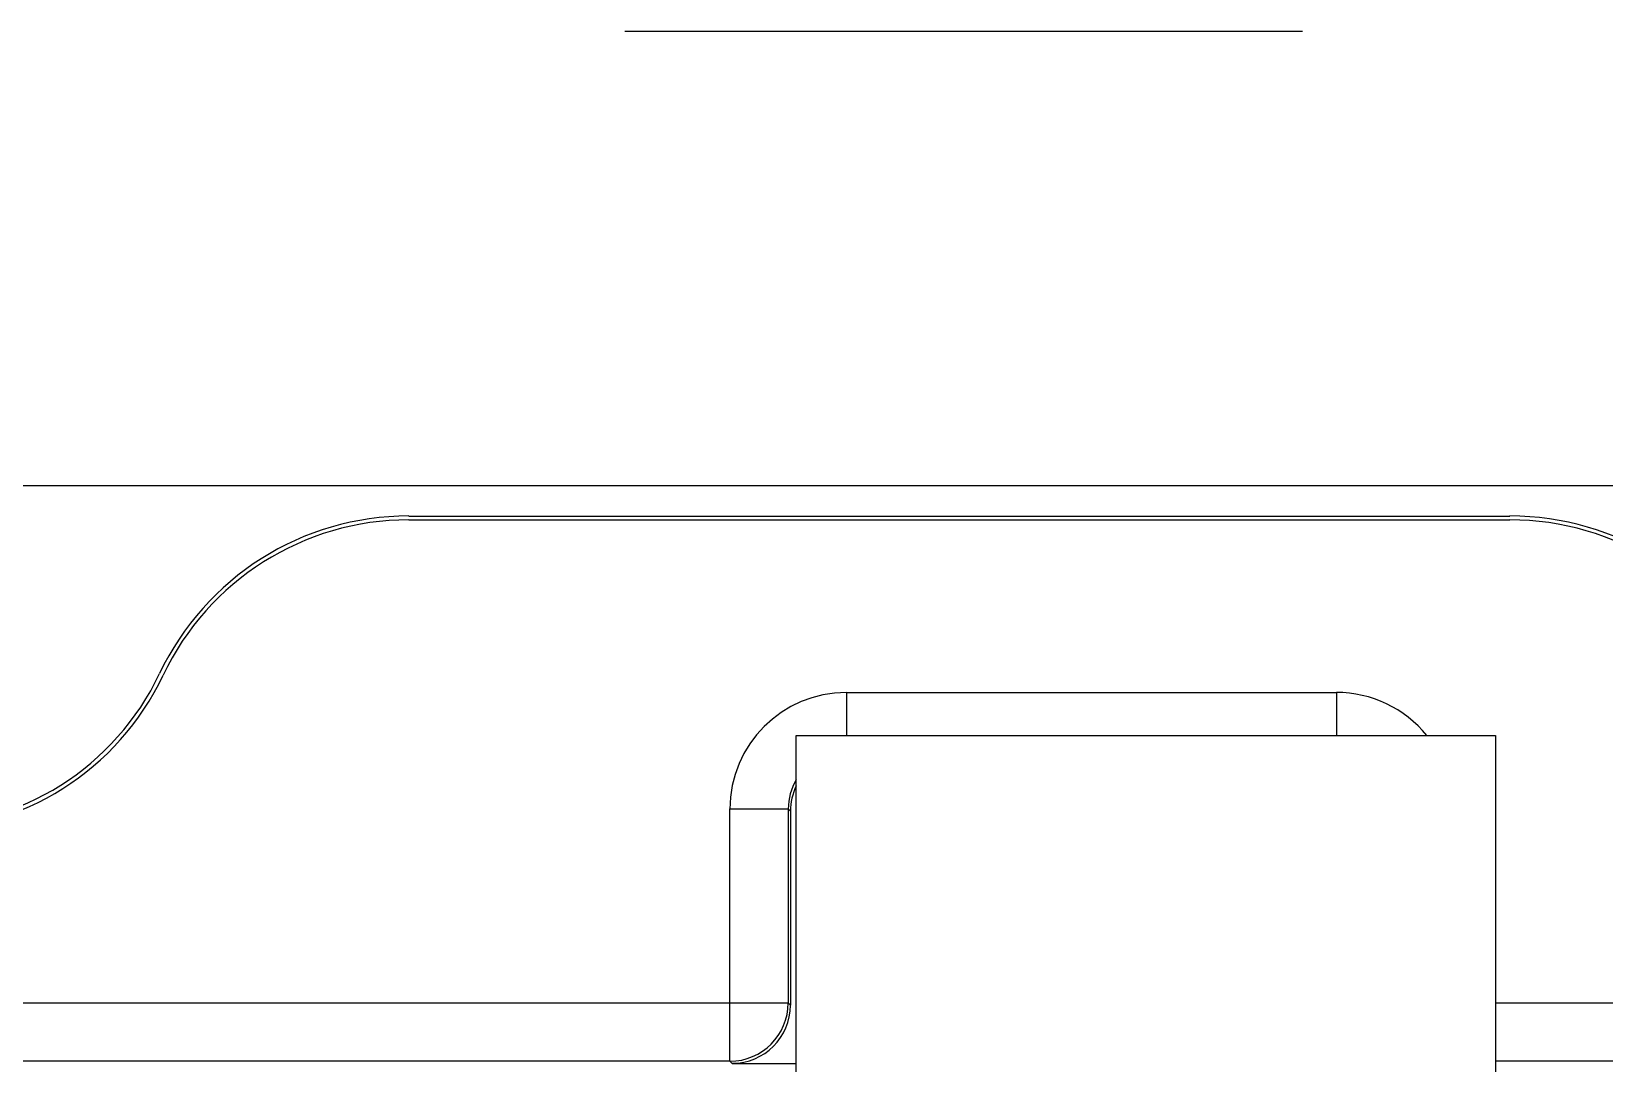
# Model space of a CAD drawing. Header units: millimetres. Extents: x 0 to 210250, y 0 to 148500.
# Drawn here: x 86733 to 89568, y 124478 to 126337 of the extents above; entities that cross this region are included whole.
import ezdxf

# ---------------------------------------------------------------- set-up
doc = ezdxf.new("R2010")
doc.units = ezdxf.units.MM
doc.header["$LTSCALE"] = 250
doc.header["$MEASUREMENT"] = 0
doc.layers.add('원격검침', color=3, linetype='Continuous')

msp = doc.modelspace()

# ---------------------------------------------------------------- linework, layer by layer
at = {"layer": '원격검침', "color": 3}
for p, q in [((89023.4, 126337.3), (87802.2, 126337.3)), ((91422.1, 125518.5), (85403.5, 125518.5)), ((87413, 125464.3), (89397.1, 125464.3)), ((87413, 125457.3), (89397.1, 125457.3)), ((88201.7, 125146.4), (89084.4, 125146.4)), ((88201.7, 125146.4), (88201.7, 125068.9)), ((89084.4, 125146.4), (89084.4, 125068.9)), ((88111.2, 125068.9), (89370.9, 125068.9)), ((88111.2, 124425.1), (88111.2, 125068.9)), ((89370.9, 125068.9), (89370.9, 124425.1)), ((87991.7, 124587.1), (87991.7, 124936.5)), ((87991.7, 124936.5), (88096.7, 124936.5)), ((88096.7, 124936.5), (88096.7, 124587.1)), ((88100.7, 124932.5), (88096.7, 124936.5)), ((88100.7, 124932.5), (88100.7, 124583.2)), ((84614.5, 124587.1), (87991.7, 124587.1)), ((87991.7, 124587.1), (88096.7, 124587.1)), ((87991.7, 124482.2), (87991.7, 124587.1)), ((88096.7, 124587.1), (88100.7, 124583.2)), ((89370.9, 124587.1), (92195.7, 124587.1)), ((87991.7, 124482.2), (84517, 124482.2)), ((87995.7, 124478.2), (87991.7, 124482.2)), ((87995.7, 124478.2), (88111.2, 124478.2)), ((92293.2, 124482.2), (89370.9, 124482.2))]:
    msp.add_line(p, q, dxfattribs=at)
for centre, radius, start, end in [((87413, 124967.5), 496.9, 90, 154.6231), ((87413, 124967.5), 489.9, 90, 154.6231), ((89397.1, 124967.5), 496.9, 25.3769, 90), ((89397.1, 124967.5), 489.9, 25.3769, 90), ((86527.8, 125387.4), 482.9, 270, 334.6231), ((86527.8, 125387.4), 489.9, 270, 334.6231), ((87991.7, 124587.1), 105, 270.0053, 0)]:
    msp.add_arc(centre, radius, start, end, dxfattribs=at)
for centre, major_axis, ratio, start_param, end_param in [((88201.7, 124936.4), (148.5, -148.5), 0.999924, 2.356233, 3.926953), ((89084.4, 124936.4), (148.5, 148.5), 0.999924, 6.180703, 7.068545), ((88201.7, 124936.4), (74.2, -74.2), 0.999772, 3.395525, 3.926953), ((88205.6, 124932.5), (74.2, -74.2), 0.999924, 3.475935, 3.926953), ((87995.7, 124583.2), (74.2, -74.2), 0.999924, 5.497825, 7.068545)]:
    msp.add_ellipse(centre, major_axis=major_axis, ratio=ratio, start_param=start_param, end_param=end_param, dxfattribs=at)

doc.saveas('drawing.dxf')
